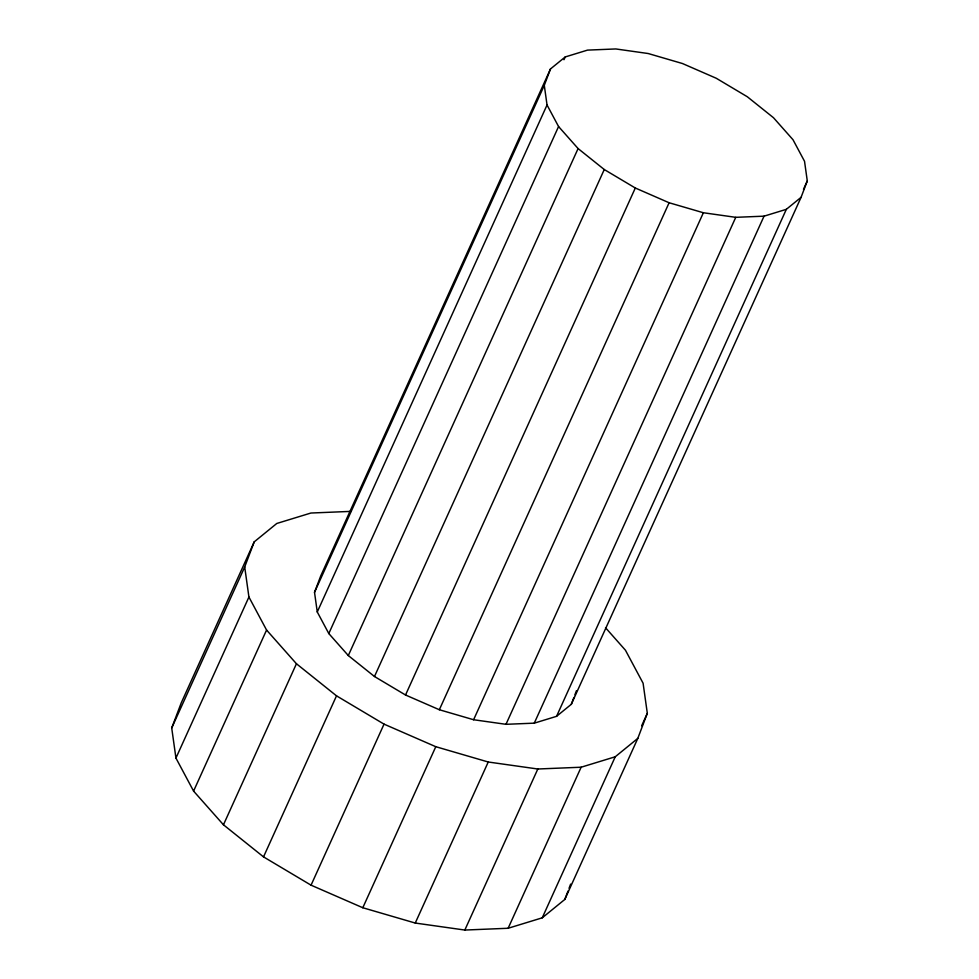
<?xml version="1.0" encoding="UTF-8"?>
<svg xmlns="http://www.w3.org/2000/svg" width="979" height="979" viewBox="0 0 979 979"><rect width="100%" height="100%" fill="white"/><g stroke="black" fill="none" stroke-linecap="round" stroke-linejoin="round"><path stroke-width="1.47" d="M605.536 627.747L625.446 650.215L643.093 683.22L647.315 713.299L637.806 738.386L564.822 899.432L542.244 917.825L508.138 928.263L464.829 930.05L415.255 923.05L362.805 907.741L311.053 885.175L263.522 856.882L223.457 824.795L193.585 791.093L175.939 758.076L171.717 727.997L181.225 702.91L254.21 541.864L276.788 523.471L310.894 513.033L351.216 511.368M171.717 727.997L244.701 566.963L254.21 541.864M314.516 592.332L320.72 575.946L550.492 68.946L565.238 56.941L587.522 50.113L615.815 48.95L648.196 53.527L682.461 63.525L716.261 78.259L747.307 96.75L773.483 117.713L793.002 139.728L804.53 161.29L807.283 180.931L801.079 197.317L571.295 704.317L556.549 716.334L534.277 723.151L505.984 724.313L473.603 719.736L439.338 709.738L405.526 695.004L374.48 676.513L348.304 655.551L328.797 633.548L317.269 611.973L314.516 592.332L544.287 85.344L550.492 68.946M571.295 704.317L573.89 697.489M574.918 694.76L576.472 690.66M564.822 899.432L567.991 891.074M569.044 888.283L570.635 884.098M175.939 758.076L248.923 597.031L244.701 566.963M193.585 791.093L266.569 630.048L248.923 597.031M563.977 59.719L565.238 56.941M317.269 611.973L547.041 104.986L544.287 85.344M223.457 824.795L296.441 663.75L266.569 630.048M328.797 633.548L558.568 126.548L547.041 104.986M348.304 655.551L578.087 148.563L558.568 126.548M263.522 856.882L336.507 695.836L296.441 663.75M374.48 676.513L604.263 169.526L578.087 148.563M311.053 885.175L384.037 724.13L336.507 695.836M405.526 695.004L635.31 188.005L604.263 169.526M439.338 709.738L669.11 202.751L703.375 212.749L735.755 217.326L764.048 216.163L786.333 209.335L801.079 197.317M362.805 907.741L435.79 746.696L488.24 762.005L537.814 769.004L581.134 767.218L615.24 756.779L637.806 738.386M473.603 719.736L703.375 212.749M415.255 923.05L488.24 762.005M505.984 724.313L735.755 217.326M534.277 723.151L764.048 216.163M556.549 716.334L786.333 209.335M464.829 930.05L537.814 769.004M803.49 189.29L807.283 180.931M508.138 928.263L581.134 767.218M542.244 917.825L615.24 756.779M641.649 725.794L647.315 713.299M635.31 188.005L669.11 202.751M384.037 724.13L435.79 746.696"/></g></svg>
